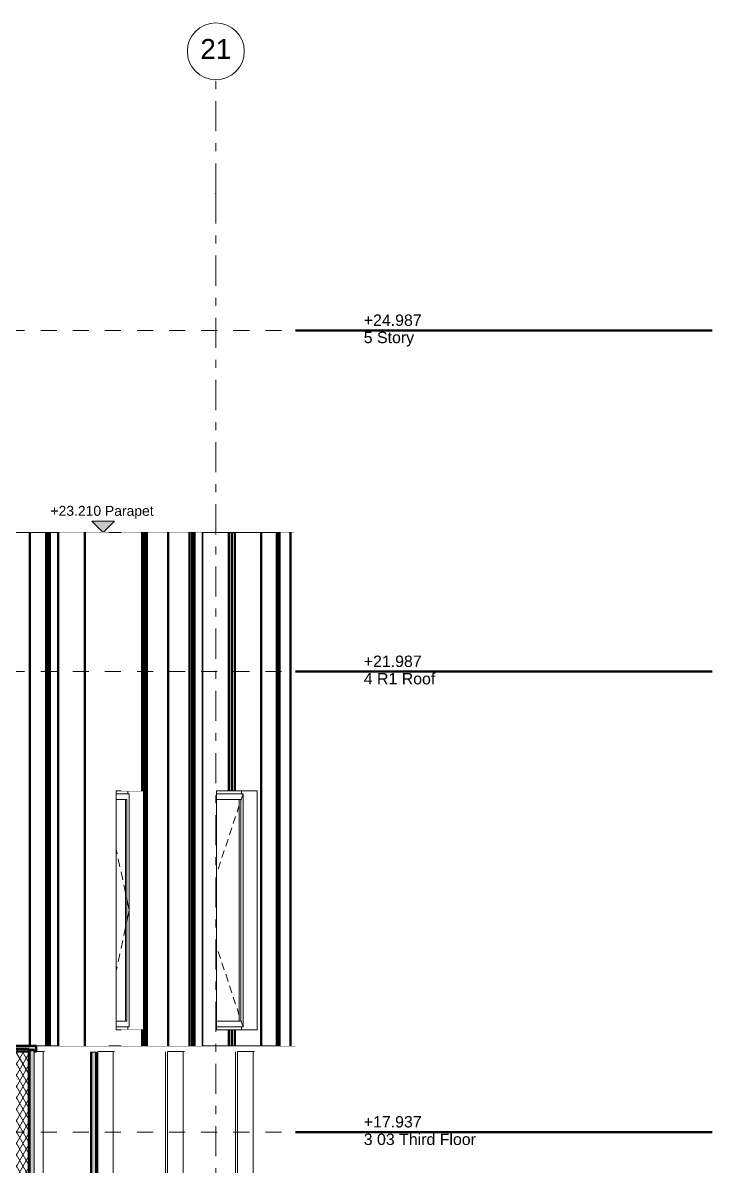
# Model space of a CAD drawing. Header units: millimetres. Extents: x -48147 to 1436659, y -488302 to 18123.
# Drawn here: x 1430600 to 1436659, y -471183 to -461128 of the extents above; entities that cross this region are included whole.
import ezdxf
from ezdxf.enums import TextEntityAlignment as Align

# ---------------------------------------------------------------- set-up
doc = ezdxf.new("R2010")
doc.units = ezdxf.units.MM
doc.header["$MEASUREMENT"] = 0
for name, pattern in [('Dashed', [2822.222233, 1411.111116, -1411.111116]), ('Double Dashed', [546.805537, 264.583325, -105.833328, 70.555556, -105.833328]), ('Wipeout_Contour', [1000, 0, -1000])]:
    doc.linetypes.add(name, pattern=pattern)
for name, color, linetype, lineweight, true_color in [('0_Pen_No__105', 7, 'Continuous', 15, 0xa6a6a6), ('0_Pen_No__25', 7, 'Continuous', 50, 0x2a2a2a), ('New_A-15-MG_Structural_Grid_Phase_2_Pen_No__222', 7, 'Continuous', 13, 0x65af33), ('New_A-25-M_Curtain_Wall_Pen_No__144', 7, 'Continuous', 0, 0xc8c8c8), ('New_A-25-M_Curtain_Wall_Pen_No__165', 7, 'Continuous', 0, 0x006060), ('New_A-25-M_Curtain_Wall_Pen_No__27', 7, 'Continuous', 50, 0x2a2a2a), ('New_A-25-M_Wall_Ext_Pen_No__107', 7, 'Continuous', 15, 0xa6a6a6)]:
    doc.layers.add(name, color=color, linetype=linetype, lineweight=lineweight, true_color=true_color)
for name, color, linetype, lineweight in [('0_Pen_No__6', 7, 'Continuous', 35), ('A-95-M_Elevation Hatch_Pen_No__22', 8, 'Continuous', 50), ('New_A-25-M_Curtain_Wall_Pen_No__1', 7, 'Continuous', 13), ('New_A-25-M_Curtain_Wall_Pen_No__4', 7, 'Continuous', 20), ('New_A-25-M_Curtain_Wall_Pen_No__85', 8, 'Continuous', 20), ('New_A-25-M_Curtain_Wall_Pen_No__87', 8, 'Continuous', 20), ('New_A-25-M_Wall_Ext_Pen_No__1', 7, 'Continuous', 13), ('New_A-25-M_Wall_Ext_Pen_No__87', 8, 'Continuous', 20), ('New_A-95-D_1_20_Pen_No__1', 7, 'Continuous', 13), ('New_ArchiCAD Windows_Pen_No__101', 252, 'Continuous', 15), ('New_ArchiCAD Windows_Pen_No__3', 7, 'Continuous', 18), ('New_ArchiCAD Windows_Pen_No__87', 8, 'Continuous', 20)]:
    doc.layers.add(name, color=color, linetype=linetype, lineweight=lineweight)
for name, color, linetype in [('A-95-M_Elevation Hatch', 7, 'Continuous'), ('New_A-15-MG_Structural_Grid_Phase_2', 7, 'Continuous'), ('New_A-25-M_Curtain_Wall', 7, 'Continuous'), ('New_A-25-M_Wall_Ext', 7, 'Continuous'), ('New_A-95-D_1_20', 7, 'Continuous'), ('New_ArchiCAD Windows', 7, 'Continuous')]:
    doc.layers.add(name, color=color, linetype=linetype)
doc.styles.add('GENERATED_STYLE_1', font='')
doc.styles.add('GENERATED_STYLE_2', font='')
doc.styles.get('GENERATED_STYLE_1').set_extended_font_data('Arial')
doc.styles.get('GENERATED_STYLE_2').set_extended_font_data('Swis721 BT')
pattern_1 = [(60, (1424163.897, -483032.797), (-43.30127, 25), []), (120, (1424163.897, -483032.797), (43.30127, 25), [])]
pattern_2 = [(90, (1424189.75, -483032.8), (-517, 0), []), (90, (1424163.9, -483032.8), (-517, 0), []), (90, (1424138.05, -483032.8), (-517, 0), []), (90, (1424422.4, -482777.8), (-258.5, 0), [])]

# ---------------------------------------------------------------- blocks, each defined once
blk = doc.blocks.new('Section Elem_204_2', base_point=(1424164, -483033))
at = {"layer": 'New_A-25-M_Wall_Ext_Pen_No__107', "linetype": 'Continuous'}
blk.add_hatch(color=256, dxfattribs=at).paths.add_polyline_path([(1430223, -465610), (1430193, -465610), (1430193, -470883), (1430223, -470883)])
at = {"color": 254, "linetype": 'Wipeout_Contour', "lineweight": 0, "ltscale": 15053929.90044458}
blk.add_wipeout([(1430460, -469983), (1430597, -469983), (1430597, -467883), (1430460, -467883), (1430460, -467908), (1430473, -467908), (1430473, -467958), (1430473, -469908), (1430473, -469958), (1430460, -469958)], dxfattribs=at).dxf.layer = 'New_A-25-M_Wall_Ext'
at = {"color": 254, "linetype": 'Wipeout_Contour', "lineweight": 0, "ltscale": 15064028.33127004}
blk.add_wipeout([(1431522, -467908), (1431535, -467908), (1431535, -467958), (1431535, -469908), (1431535, -469958), (1431522, -469958), (1431522, -469983), (1431660, -469983), (1431660, -467883), (1431522, -467883)], dxfattribs=at).dxf.layer = 'New_A-25-M_Wall_Ext'
at = {"color": 254, "linetype": 'Wipeout_Contour', "lineweight": 0, "ltscale": 15073539.76431311}
blk.add_wipeout([(1432661, -467883), (1432523, -467883), (1432523, -467908), (1432536, -467908), (1432536, -467958), (1432536, -469908), (1432536, -469958), (1432523, -469958), (1432523, -469983), (1432661, -469983)], dxfattribs=at).dxf.layer = 'New_A-25-M_Wall_Ext'
at = {"color": 254, "linetype": 'Wipeout_Contour', "lineweight": 0, "ltscale": 6019534.890238613}
blk.add_wipeout([(1430193, -465610), (1430166, -465610), (1430166, -470883), (1430193, -470883)], dxfattribs=at).dxf.layer = 'New_A-25-M_Wall_Ext'
at = {"layer": 'New_A-25-M_Wall_Ext_Pen_No__107', "linetype": 'Continuous'}
h = blk.add_hatch(dxfattribs=at)
h.set_pattern_fill('Batt_Insulation_0002', color=256, style=0, pattern_type=2)
h.set_pattern_definition(pattern_1)
h.paths.add_polyline_path([(1430193, -465610), (1430166, -465610), (1430166, -470883), (1430193, -470883)])
at = {"layer": 'New_A-25-M_Wall_Ext_Pen_No__1', "linetype": 'Continuous'}
blk.add_line((1430223, -465610), (1430223, -470883), dxfattribs=at)
at = {"layer": 'New_A-25-M_Wall_Ext_Pen_No__87', "linetype": 'Continuous'}
blk.add_line((1430223, -465610), (1432985, -465610), dxfattribs=at)
at = {"color": 254, "linetype": 'Wipeout_Contour', "lineweight": 0, "ltscale": 6019275.812907477}
blk.add_wipeout([(1430166, -465610), (1430057, -465610), (1430057, -470883), (1430166, -470883)], dxfattribs=at).dxf.layer = 'New_A-25-M_Wall_Ext'
at = {"layer": 'New_A-25-M_Wall_Ext_Pen_No__107', "linetype": 'Continuous'}
h = blk.add_hatch(dxfattribs=at)
h.set_pattern_fill('Batt_Insulation_0002', color=256, style=0, pattern_type=2)
h.set_pattern_definition(pattern_1)
h.paths.add_polyline_path([(1430166, -465610), (1430057, -465610), (1430057, -470883), (1430166, -470883)])
at = {"layer": 'New_A-25-M_Wall_Ext_Pen_No__1', "linetype": 'Continuous'}
for p, q in [((1430166, -465610), (1430166, -470883)), ((1430193, -465610), (1430193, -470883))]:
    blk.add_line(p, q, dxfattribs=at)
at = {"color": 254, "linetype": 'Wipeout_Contour', "lineweight": 0, "ltscale": 6019031.244262343}
blk.add_wipeout([(1430057, -465610), (1430037, -465610), (1430037, -470883), (1430057, -470883)], dxfattribs=at).dxf.layer = 'New_A-25-M_Wall_Ext'
at = {"layer": 'New_A-25-M_Wall_Ext_Pen_No__107', "linetype": 'Continuous', "lineweight": 0, "true_color": 0x535353}
blk.add_hatch(color=251, dxfattribs=at).paths.add_polyline_path([(1430037, -465610), (1430034, -465610), (1430034, -470883), (1430037, -470883)])
at = {"layer": 'New_A-25-M_Wall_Ext_Pen_No__107', "linetype": 'Continuous'}
h = blk.add_hatch(dxfattribs=at)
h.set_pattern_fill('Plywood_0002', color=256, style=0, pattern_type=2)
h.set_pattern_definition([(0, (1424163.9, -483032.8), (0, 100), [])])
h.paths.add_polyline_path([(1430057, -465610), (1430037, -465610), (1430037, -470883), (1430057, -470883)])
at = {"color": 254, "linetype": 'Wipeout_Contour', "lineweight": 0, "ltscale": 6018683.048033751}
blk.add_wipeout([(1430034, -465610), (1429877, -465610), (1429877, -470883), (1430034, -470883)], dxfattribs=at).dxf.layer = 'New_A-25-M_Wall_Ext'
at = {"layer": 'New_A-25-M_Wall_Ext_Pen_No__107', "linetype": 'Continuous', "lineweight": 0, "true_color": 0x535353}
blk.add_hatch(color=251, dxfattribs=at).paths.add_polyline_path([(1429877, -465610), (1429874, -465610), (1429874, -470883), (1429877, -470883)])
at = {"layer": 'New_A-25-M_Wall_Ext_Pen_No__1', "linetype": 'Continuous'}
for p, q in [((1430034, -465610), (1430034, -470883)), ((1430037, -465610), (1430037, -470883)), ((1430057, -465610), (1430057, -470883))]:
    blk.add_line(p, q, dxfattribs=at)
at = {"color": 254, "linetype": 'Wipeout_Contour', "lineweight": 0, "ltscale": 6018341.070091289}
blk.add_wipeout([(1429874, -465610), (1429858, -465610), (1429858, -470883), (1429874, -470883)], dxfattribs=at).dxf.layer = 'New_A-25-M_Wall_Ext'
at = {"layer": 'New_A-25-M_Wall_Ext_Pen_No__107', "linetype": 'Continuous'}
h = blk.add_hatch(dxfattribs=at)
h.set_pattern_fill('Plaster_0002', color=256, style=0, pattern_type=2)
h.set_pattern_definition([(270, (1424163.9, -483032.8), (86.60254, 0), [0, -50]), (270, (1424207.2, -483057.8), (86.60254, 0), [0, -50])])
h.paths.add_polyline_path([(1429874, -465610), (1429858, -465610), (1429858, -470883), (1429874, -470883)])
at = {"layer": 'New_A-25-M_Wall_Ext_Pen_No__1', "linetype": 'Continuous'}
for p, q in [((1429858, -465610), (1429858, -470883)), ((1429874, -465610), (1429874, -470883)), ((1429877, -465610), (1429877, -470883))]:
    blk.add_line(p, q, dxfattribs=at)
at = {"layer": 'New_A-25-M_Wall_Ext_Pen_No__1', "linetype": 'Continuous', "flags": 128}
blk.add_lwpolyline([(1430223, -465610), (1430193, -465610), (1430166, -465610), (1430057, -465610), (1430037, -465610), (1430034, -465610), (1429877, -465610), (1429874, -465610), (1429858, -465610)], dxfattribs=at)
blk = doc.blocks.new('Section Elem_205_2', base_point=(1424164, -483033))
at = {"layer": 'New_ArchiCAD Windows_Pen_No__87', "linetype": 'Continuous'}
blk.add_line((1431660, -467883), (1431660, -469983), dxfattribs=at)
at = {"color": 254, "linetype": 'Wipeout_Contour', "lineweight": 0, "ltscale": 6024000.867909667}
blk.add_wipeout([(1431421, -467883), (1431421, -467908), (1431522, -467908), (1431522, -467883)], dxfattribs=at).dxf.layer = 'New_ArchiCAD Windows'
at = {"color": 254, "linetype": 'Wipeout_Contour', "lineweight": 0, "ltscale": 6026584.737175862}
blk.add_wipeout([(1431522, -469958), (1431421, -469958), (1431421, -469983), (1431522, -469983)], dxfattribs=at).dxf.layer = 'New_ArchiCAD Windows'
at = {"color": 254, "linetype": 'Wipeout_Contour', "lineweight": 0, "ltscale": 6025433.25486628}
blk.add_wipeout([(1431502, -469908), (1431515, -469908), (1431515, -467958), (1431502, -467958)], dxfattribs=at).dxf.layer = 'New_ArchiCAD Windows'
at = {"color": 254, "linetype": 'Wipeout_Contour', "lineweight": 0, "ltscale": 6025497.293644591}
blk.add_wipeout([(1431515, -469908), (1431535, -469908), (1431535, -467958), (1431515, -467958)], dxfattribs=at).dxf.layer = 'New_ArchiCAD Windows'
at = {"color": 254, "linetype": 'Wipeout_Contour', "lineweight": 0, "ltscale": 7530133.282559072}
blk.add_wipeout([(1431535, -467908), (1431421, -467908), (1431421, -467958), (1431515, -467958), (1431535, -467958)], dxfattribs=at).dxf.layer = 'New_ArchiCAD Windows'
at = {"color": 254, "linetype": 'Wipeout_Contour', "lineweight": 0, "ltscale": 7533230.474478674}
blk.add_wipeout([(1431421, -469958), (1431535, -469958), (1431535, -469908), (1431515, -469908), (1431421, -469908)], dxfattribs=at).dxf.layer = 'New_ArchiCAD Windows'
at = {"layer": 'New_ArchiCAD Windows_Pen_No__87', "linetype": 'Continuous'}
for p, q in [((1431421, -467883), (1431660, -467883)), ((1431660, -469983), (1431421, -469983))]:
    blk.add_line(p, q, dxfattribs=at)
at = {"color": 254, "linetype": 'Wipeout_Contour', "lineweight": 0, "ltscale": 6025253.240480413}
blk.add_wipeout([(1431421, -469908), (1431502, -469908), (1431502, -467958), (1431421, -467958)], dxfattribs=at).dxf.layer = 'New_ArchiCAD Windows'
at = {"layer": 'New_ArchiCAD Windows_Pen_No__101', "linetype": 'Continuous'}
for p, q in [((1431535, -467908), (1431421, -467908)), ((1431522, -467883), (1431522, -467908)), ((1431535, -467958), (1431535, -467908)), ((1431421, -467958), (1431515, -467958)), ((1431502, -469908), (1431502, -467958)), ((1431515, -467958), (1431515, -469908)), ((1431535, -469908), (1431535, -467958)), ((1431515, -469908), (1431421, -469908)), ((1431535, -469958), (1431535, -469908)), ((1431421, -469958), (1431535, -469958)), ((1431522, -469958), (1431522, -469983))]:
    blk.add_line(p, q, dxfattribs=at)
at = {"layer": 'New_ArchiCAD Windows_Pen_No__3', "linetype": 'Continuous'}
for p, q in [((1431421, -468397), (1431429, -468436)), ((1431439, -468481), (1431454, -468551)), ((1431463, -468595), (1431478, -468666)), ((1431488, -468710), (1431503, -468780)), ((1431512, -468824), (1431520, -468862)), ((1431520, -468862), (1431535, -468933)), ((1431520, -469003), (1431535, -468933)), ((1431512, -469041), (1431520, -469003)), ((1431488, -469156), (1431503, -469085)), ((1431463, -469270), (1431478, -469200)), ((1431439, -469385), (1431454, -469315)), ((1431421, -469469), (1431429, -469429))]:
    blk.add_line(p, q, dxfattribs=at)
at = {"layer": 'New_ArchiCAD Windows_Pen_No__87', "linetype": 'Continuous'}
blk.add_line((1431421, -469983), (1431421, -467883), dxfattribs=at)
blk = doc.blocks.new('Section Elem_206_2', base_point=(1424164, -483033))
at = {"layer": 'New_ArchiCAD Windows_Pen_No__87', "linetype": 'Continuous'}
blk.add_line((1432661, -467883), (1432661, -469983), dxfattribs=at)
at = {"color": 254, "linetype": 'Wipeout_Contour', "lineweight": 0, "ltscale": 6027578.808717157}
blk.add_wipeout([(1432302, -467883), (1432302, -467908), (1432523, -467908), (1432523, -467883)], dxfattribs=at).dxf.layer = 'New_ArchiCAD Windows'
at = {"color": 254, "linetype": 'Wipeout_Contour', "lineweight": 0, "ltscale": 6030161.1448828}
blk.add_wipeout([(1432302, -469958), (1432302, -469983), (1432523, -469983), (1432523, -469958)], dxfattribs=at).dxf.layer = 'New_ArchiCAD Windows'
at = {"color": 254, "linetype": 'Wipeout_Contour', "lineweight": 0, "ltscale": 6029237.816143964}
blk.add_wipeout([(1432502, -469908), (1432516, -469908), (1432516, -467958), (1432502, -467958)], dxfattribs=at).dxf.layer = 'New_ArchiCAD Windows'
at = {"color": 254, "linetype": 'Wipeout_Contour', "lineweight": 0, "ltscale": 6029301.859211864}
blk.add_wipeout([(1432516, -467958), (1432516, -469908), (1432536, -469908), (1432536, -467958)], dxfattribs=at).dxf.layer = 'New_ArchiCAD Windows'
at = {"color": 254, "linetype": 'Wipeout_Contour', "lineweight": 0, "ltscale": 7534662.445245592}
blk.add_wipeout([(1432302, -467958), (1432516, -467958), (1432536, -467958), (1432536, -467908), (1432302, -467908)], dxfattribs=at).dxf.layer = 'New_ArchiCAD Windows'
at = {"color": 254, "linetype": 'Wipeout_Contour', "lineweight": 0, "ltscale": 7537757.776668042}
blk.add_wipeout([(1432302, -469958), (1432536, -469958), (1432536, -469908), (1432516, -469908), (1432302, -469908)], dxfattribs=at).dxf.layer = 'New_ArchiCAD Windows'
at = {"layer": 'New_ArchiCAD Windows_Pen_No__87', "linetype": 'Continuous'}
for p, q in [((1432302, -467883), (1432661, -467883)), ((1432661, -469983), (1432302, -469983))]:
    blk.add_line(p, q, dxfattribs=at)
at = {"color": 254, "linetype": 'Wipeout_Contour', "lineweight": 0, "ltscale": 6028830.412285952}
blk.add_wipeout([(1432502, -467958), (1432302, -467958), (1432302, -469908), (1432502, -469908)], dxfattribs=at).dxf.layer = 'New_ArchiCAD Windows'
at = {"layer": 'New_ArchiCAD Windows_Pen_No__101', "linetype": 'Continuous'}
for p, q in [((1432302, -467908), (1432536, -467908)), ((1432523, -467908), (1432523, -467883)), ((1432536, -467908), (1432536, -467958)), ((1432516, -467958), (1432302, -467958)), ((1432502, -467958), (1432502, -469908)), ((1432516, -469908), (1432516, -467958)), ((1432536, -467958), (1432536, -469908)), ((1432302, -469908), (1432516, -469908)), ((1432536, -469908), (1432536, -469958)), ((1432536, -469958), (1432302, -469958)), ((1432523, -469983), (1432523, -469958))]:
    blk.add_line(p, q, dxfattribs=at)
at = {"layer": 'New_ArchiCAD Windows_Pen_No__3', "linetype": 'Continuous'}
for p, q in [((1432536, -467908), (1432516, -467969)), ((1432503, -468008), (1432483, -468069)), ((1432470, -468108), (1432450, -468170)), ((1432437, -468208), (1432417, -468270)), ((1432404, -468308), (1432383, -468370)), ((1432371, -468408), (1432350, -468470)), ((1432338, -468508), (1432317, -468570)), ((1432305, -468608), (1432302, -468616)), ((1432305, -469257), (1432302, -469249)), ((1432338, -469357), (1432317, -469296)), ((1432371, -469457), (1432350, -469396)), ((1432404, -469558), (1432383, -469496)), ((1432437, -469658), (1432417, -469596)), ((1432470, -469758), (1432450, -469696)), ((1432503, -469858), (1432483, -469796)), ((1432536, -469958), (1432516, -469896))]:
    blk.add_line(p, q, dxfattribs=at)
at = {"layer": 'New_ArchiCAD Windows_Pen_No__87', "linetype": 'Continuous'}
blk.add_line((1432302, -469983), (1432302, -467883), dxfattribs=at)
blk = doc.blocks.new('Section Elem_210_2', base_point=(1424164, -483033))
at = {"color": 254, "linetype": 'Wipeout_Contour', "lineweight": 0, "ltscale": 6024853.129498435}
blk.add_wipeout([(1430654, -470176), (1430654, -471933), (1430665, -471933), (1430665, -470176)], dxfattribs=at).dxf.layer = 'New_A-25-M_Curtain_Wall'
at = {"color": 254, "linetype": 'Wipeout_Contour', "lineweight": 0, "ltscale": 6024505.649605104}
blk.add_wipeout([(1430490, -470150), (1430490, -471933), (1430654, -471933), (1430654, -470150)], dxfattribs=at).dxf.layer = 'New_A-25-M_Curtain_Wall'
at = {"layer": 'New_A-25-M_Curtain_Wall_Pen_No__85', "linetype": 'Continuous'}
h = blk.add_hatch(dxfattribs=at)
h.set_pattern_fill('Batt_Insulation_0002', color=256, style=0, pattern_type=2)
h.set_pattern_definition(pattern_1)
h.paths.add_polyline_path([(1430490, -470150), (1430490, -471933), (1430654, -471933), (1430654, -470150)])
at = {"layer": 'New_A-25-M_Curtain_Wall_Pen_No__27', "linetype": 'Continuous'}
for p, q in [((1430490, -470150), (1430490, -470176)), ((1430654, -470150), (1430490, -470150)), ((1430654, -470150), (1430654, -471933)), ((1430490, -470176), (1430490, -471933)), ((1430654, -471933), (1430490, -471933))]:
    blk.add_line(p, q, dxfattribs=at)
at = {"layer": 'New_A-25-M_Curtain_Wall_Pen_No__87', "linetype": 'Continuous'}
blk.add_line((1430654, -471933), (1430665, -471933), dxfattribs=at)
blk = doc.blocks.new('Section Elem_285_2', base_point=(1424164, -483033))
at = {"color": 254, "linetype": 'Wipeout_Contour', "lineweight": 0, "ltscale": 6032062.032901848}
blk.add_wipeout([(1432488, -470176), (1432488, -471933), (1432625, -471933), (1432625, -470176)], dxfattribs=at).dxf.layer = 'New_A-25-M_Curtain_Wall'
blk = doc.blocks.new('Section Elem_286_2', base_point=(1424164, -483033))
at = {"color": 254, "linetype": 'Wipeout_Contour', "lineweight": 0, "ltscale": 6029724.170590944}
blk.add_wipeout([(1432010, -470176), (1431873, -470176), (1431873, -471933), (1432010, -471933)], dxfattribs=at).dxf.layer = 'New_A-25-M_Curtain_Wall'
blk = doc.blocks.new('Section Elem_287_2', base_point=(1424164, -483033))
at = {"color": 254, "linetype": 'Wipeout_Contour', "lineweight": 0, "ltscale": 6027386.406299966}
blk.add_wipeout([(1431394, -470176), (1431258, -470176), (1431258, -471933), (1431394, -471933)], dxfattribs=at).dxf.layer = 'New_A-25-M_Curtain_Wall'
blk = doc.blocks.new('Section Elem_288_2', base_point=(1424164, -483033))
at = {"color": 254, "linetype": 'Wipeout_Contour', "lineweight": 0, "ltscale": 7531699.913551137}
blk.add_wipeout([(1430700, -470176), (1430700, -471933), (1430716, -471933), (1430779, -471933), (1430779, -470176)], dxfattribs=at).dxf.layer = 'New_A-25-M_Curtain_Wall'
at = {"layer": 'New_A-25-M_Curtain_Wall_Pen_No__165', "linetype": 'Continuous', "lineweight": 0, "true_color": 0x001818}
blk.add_hatch(color=168, dxfattribs=at).paths.add_polyline_path([(1430665, -471948), (1430700, -471948), (1430700, -470161), (1430665, -470161)])
at = {"layer": 'New_A-25-M_Curtain_Wall_Pen_No__1', "linetype": 'Continuous'}
for p, q in [((1430665, -470176), (1430665, -471933)), ((1430700, -470176), (1430700, -471933))]:
    blk.add_line(p, q, dxfattribs=at)
blk = doc.blocks.new('Section Elem_289_2', base_point=(1424164, -483033))
at = {"layer": 'New_A-25-M_Curtain_Wall_Pen_No__27', "linetype": 'Continuous'}
for p, q in [((1430490, -470126), (1430490, -470150)), ((1430665, -470176), (1430490, -470176)), ((1430665, -470161), (1430665, -470176))]:
    blk.add_line(p, q, dxfattribs=at)
at = {"color": 254, "linetype": 'Wipeout_Contour', "lineweight": 0, "ltscale": 6024103.595936264}
blk.add_wipeout([(1430716, -470126), (1430716, -470176), (1430803, -470176), (1430803, -470126)], dxfattribs=at).dxf.layer = 'New_A-25-M_Curtain_Wall'
at = {"layer": 'New_A-25-M_Curtain_Wall_Pen_No__144', "linetype": 'Continuous'}
blk.add_hatch(color=256, dxfattribs=at).paths.add_polyline_path([(1430665, -470161), (1430700, -470161), (1430700, -470176), (1430716, -470176), (1430716, -470126), (1430490, -470126), (1430490, -470176), (1430665, -470176)])
at = {"layer": 'New_A-25-M_Curtain_Wall_Pen_No__27', "linetype": 'Continuous'}
for p, q in [((1430716, -470126), (1430490, -470126)), ((1430716, -470126), (1430716, -470176)), ((1430700, -470161), (1430665, -470161)), ((1430700, -470161), (1430700, -470176)), ((1430716, -470176), (1430700, -470176))]:
    blk.add_line(p, q, dxfattribs=at)
at = {"layer": 'New_A-25-M_Curtain_Wall_Pen_No__4', "linetype": 'Continuous'}
for p, q in [((1430716, -470126), (1430803, -470126)), ((1430716, -470176), (1430793, -470176))]:
    blk.add_line(p, q, dxfattribs=at)
blk = doc.blocks.new('Section Elem_290_2', base_point=(1424164, -483033))
at = {"layer": 'New_A-25-M_Curtain_Wall_Pen_No__4', "linetype": 'Continuous'}
blk.add_line((1430603, -471933), (1430603, -471933), dxfattribs=at)
at = {"color": 254, "linetype": 'Wipeout_Contour', "lineweight": 0, "ltscale": 9039354.244100533}
blk.add_wipeout([(1430779, -471933), (1430793, -471933), (1430793, -471958), (1431200, -471958), (1431200, -470176), (1430779, -470176)], dxfattribs=at).dxf.layer = 'New_A-25-M_Curtain_Wall'
at = {"layer": 'New_A-25-M_Curtain_Wall_Pen_No__4', "linetype": 'Continuous'}
blk.add_line((1430779, -470176), (1430779, -471933), dxfattribs=at)
at = {"color": 254, "linetype": 'Wipeout_Contour', "lineweight": 0, "ltscale": 6027117.952279197}
blk.add_wipeout([(1431258, -470176), (1431245, -470176), (1431245, -471958), (1431258, -471958)], dxfattribs=at).dxf.layer = 'New_A-25-M_Curtain_Wall'
at = {"layer": 'New_A-25-M_Curtain_Wall_Pen_No__144', "linetype": 'Continuous'}
blk.add_hatch(color=256, dxfattribs=at).paths.add_polyline_path([(1431200, -470176), (1431200, -471958), (1431245, -471958), (1431245, -470176)])
at = {"layer": 'New_A-25-M_Curtain_Wall_Pen_No__27', "linetype": 'Continuous'}
for p, q in [((1431245, -470176), (1431200, -470176)), ((1431200, -470176), (1431200, -471958)), ((1431245, -470176), (1431245, -471958))]:
    blk.add_line(p, q, dxfattribs=at)
at = {"layer": 'New_A-25-M_Curtain_Wall_Pen_No__4', "linetype": 'Continuous'}
blk.add_line((1431258, -471958), (1431258, -470176), dxfattribs=at)
blk = doc.blocks.new('Section Elem_291_2', base_point=(1424164, -483033))
at = {"color": 254, "linetype": 'Wipeout_Contour', "lineweight": 0, "ltscale": 6025437.720369656}
blk.add_wipeout([(1430803, -470176), (1431418, -470176), (1431418, -470126), (1430803, -470126)], dxfattribs=at).dxf.layer = 'New_A-25-M_Curtain_Wall'
at = {"layer": 'New_A-25-M_Curtain_Wall_Pen_No__4', "linetype": 'Continuous'}
for p, q in [((1430803, -470126), (1431418, -470126)), ((1431258, -470176), (1431408, -470176))]:
    blk.add_line(p, q, dxfattribs=at)
blk = doc.blocks.new('Section Elem_292_2', base_point=(1424164, -483033))
at = {"color": 254, "linetype": 'Wipeout_Contour', "lineweight": 0, "ltscale": 9042932.75979361}
blk.add_wipeout([(1431394, -471933), (1431408, -471933), (1431408, -471958), (1431853, -471958), (1431853, -470176), (1431394, -470176)], dxfattribs=at).dxf.layer = 'New_A-25-M_Curtain_Wall'
at = {"layer": 'New_A-25-M_Curtain_Wall_Pen_No__4', "linetype": 'Continuous'}
blk.add_line((1431394, -470176), (1431394, -471933), dxfattribs=at)
at = {"color": 254, "linetype": 'Wipeout_Contour', "lineweight": 0, "ltscale": 6029442.052382233}
blk.add_wipeout([(1431873, -470176), (1431853, -470176), (1431853, -471958), (1431873, -471958)], dxfattribs=at).dxf.layer = 'New_A-25-M_Curtain_Wall'
at = {"layer": 'New_A-25-M_Curtain_Wall_Pen_No__4', "linetype": 'Continuous'}
for p, q in [((1431853, -471958), (1431853, -470176)), ((1431873, -471958), (1431873, -470176))]:
    blk.add_line(p, q, dxfattribs=at)
blk = doc.blocks.new('Section Elem_293_2', base_point=(1424164, -483033))
at = {"color": 254, "linetype": 'Wipeout_Contour', "lineweight": 0, "ltscale": 6027775.888350819}
blk.add_wipeout([(1432033, -470126), (1431418, -470126), (1431418, -470176), (1432033, -470176)], dxfattribs=at).dxf.layer = 'New_A-25-M_Curtain_Wall'
at = {"layer": 'New_A-25-M_Curtain_Wall_Pen_No__4', "linetype": 'Continuous'}
for p, q in [((1431418, -470126), (1432033, -470126)), ((1431873, -470176), (1432023, -470176))]:
    blk.add_line(p, q, dxfattribs=at)
blk = doc.blocks.new('Section Elem_294_2', base_point=(1424164, -483033))
at = {"color": 254, "linetype": 'Wipeout_Contour', "lineweight": 0, "ltscale": 9046439.241137823}
blk.add_wipeout([(1432010, -471933), (1432023, -471933), (1432023, -471958), (1432468, -471958), (1432468, -470176), (1432010, -470176)], dxfattribs=at).dxf.layer = 'New_A-25-M_Curtain_Wall'
at = {"layer": 'New_A-25-M_Curtain_Wall_Pen_No__4', "linetype": 'Continuous'}
blk.add_line((1432010, -470176), (1432010, -471933), dxfattribs=at)
at = {"color": 254, "linetype": 'Wipeout_Contour', "lineweight": 0, "ltscale": 6031779.896182438}
blk.add_wipeout([(1432488, -470176), (1432468, -470176), (1432468, -471958), (1432488, -471958)], dxfattribs=at).dxf.layer = 'New_A-25-M_Curtain_Wall'
at = {"layer": 'New_A-25-M_Curtain_Wall_Pen_No__4', "linetype": 'Continuous'}
for p, q in [((1432468, -471958), (1432468, -470176)), ((1432488, -471958), (1432488, -470176))]:
    blk.add_line(p, q, dxfattribs=at)
blk = doc.blocks.new('Section Elem_295_2', base_point=(1424164, -483033))
at = {"color": 254, "linetype": 'Wipeout_Contour', "lineweight": 0, "ltscale": 6030114.154138412}
blk.add_wipeout([(1432033, -470126), (1432033, -470176), (1432649, -470176), (1432649, -470126)], dxfattribs=at).dxf.layer = 'New_A-25-M_Curtain_Wall'
at = {"layer": 'New_A-25-M_Curtain_Wall_Pen_No__4', "linetype": 'Continuous'}
for p, q in [((1432033, -470126), (1432649, -470126)), ((1432488, -470176), (1432639, -470176))]:
    blk.add_line(p, q, dxfattribs=at)
blk = doc.blocks.new('Section Elem_296_2', base_point=(1424164, -483033))
at = {"color": 254, "linetype": 'Wipeout_Contour', "lineweight": 0, "ltscale": 9049782.589495735}
blk.add_wipeout([(1432625, -471933), (1432639, -471933), (1432639, -471958), (1432997, -471958), (1432997, -470176), (1432625, -470176)], dxfattribs=at).dxf.layer = 'New_A-25-M_Curtain_Wall'
at = {"layer": 'New_A-25-M_Curtain_Wall_Pen_No__4', "linetype": 'Continuous'}
blk.add_line((1432625, -470176), (1432625, -471933), dxfattribs=at)
blk = doc.blocks.new('Section Elem_297_2', base_point=(1424164, -483033))
at = {"color": 254, "linetype": 'Wipeout_Contour', "lineweight": 0, "ltscale": 6031946.283618072}
blk.add_wipeout([(1432649, -470176), (1432997, -470176), (1432997, -470126), (1432649, -470126)], dxfattribs=at).dxf.layer = 'New_A-25-M_Curtain_Wall'
at = {"layer": 'New_A-25-M_Curtain_Wall_Pen_No__4', "linetype": 'Continuous'}
blk.add_line((1432649, -470126), (1432997, -470126), dxfattribs=at)
blk = doc.blocks.new('Standard grid marker[4]_2', base_point=(1432296, -461628))
at = {"layer": 'New_A-15-MG_Structural_Grid_Phase_2_Pen_No__222', "linetype": 'Double Dashed'}
for q in [(1432296, -461628), (1432296, -486033)]:
    blk.add_line((1432296, -462628), q, dxfattribs=at)
at = {"layer": 'New_A-15-MG_Structural_Grid_Phase_2_Pen_No__222', "linetype": 'Continuous'}
blk.add_circle((1432296, -461378), 250, dxfattribs=at)
at = {"layer": 'New_A-15-MG_Structural_Grid_Phase_2_Pen_No__222', "linetype": 'Double Dashed'}
blk.add_point((1432296, -462628), dxfattribs=at)
blk.add_point((1432296, -462628), dxfattribs=at)
at = {"layer": 'New_A-15-MG_Structural_Grid_Phase_2_Pen_No__222', "style": 'GENERATED_STYLE_2'}
for tag, p in [('AC_MarkerText_1_0', (1432296, -461358)), ('AC_MarkerText_1_1', (1432296, -487262))]:
    blk.add_attdef(tag, text='', height=175, rotation=360, dxfattribs=at).set_placement(p, align=Align.MIDDLE_CENTER)
blk = doc.blocks.new('Dimension_2_2', base_point=(1431306, -465610))
at = {"layer": 'New_A-95-D_1_20', "linetype": 'Continuous', "lineweight": 0, "true_color": 0x000000}
blk.add_hatch(color=178, dxfattribs=at).paths.add_polyline_path([(1431306, -465610), (1431406, -465510), (1431206, -465510)])
at = {"layer": 'New_A-95-D_1_20_Pen_No__1', "linetype": 'Continuous'}
for p, q in [((1431306, -465610), (1431206, -465510)), ((1431206, -465510), (1431406, -465510)), ((1431406, -465510), (1431306, -465610)), ((1431306, -465610), (1431231, -465610)), ((1431306, -465610), (1431381, -465610))]:
    blk.add_line(p, q, dxfattribs=at)
at = {"layer": 'New_A-95-D_1_20_Pen_No__1', "insert": (1430843, -465490), "char_height": 87.5, "attachment_point": 7, "style": 'GENERATED_STYLE_1'}
blk.add_mtext('\\A1;{\\fArial|b0|i0|c0|p34;+23.210 Parapet }', dxfattribs=at)
blk = doc.blocks.new('S-23 Building Section_STORY_MARKER', base_point=(1424164, -483033))
at = {"layer": '0_Pen_No__105', "linetype": 'Dashed', "ltscale": 0.1}
for p, q in [((1400277, -463833), (1432997, -463833)), ((1400277, -466833), (1432997, -466833)), ((1400277, -470883), (1432997, -470883))]:
    blk.add_line(p, q, dxfattribs=at)
at = {"layer": '0_Pen_No__25', "linetype": 'Continuous'}
for p, q in [((1432997, -463833), (1433097, -463833)), ((1432997, -466833), (1433097, -466833)), ((1432997, -470883), (1433097, -470883))]:
    blk.add_line(p, q, dxfattribs=at)
at = {"color": 254, "linetype": 'Wipeout_Contour', "lineweight": 0, "ltscale": 6032128.326085374}
blk.add_wipeout([(1436659, -463685), (1433197, -463685), (1433197, -463981), (1436659, -463981)], dxfattribs=at)
at = {"color": 254, "linetype": 'Wipeout_Contour', "lineweight": 0, "ltscale": 6035830.029395128}
blk.add_wipeout([(1436659, -466685), (1433197, -466685), (1433197, -466981), (1436659, -466981)], dxfattribs=at)
at = {"color": 254, "linetype": 'Wipeout_Contour', "lineweight": 0, "ltscale": 6040861.543352245}
blk.add_wipeout([(1436659, -470735), (1433197, -470735), (1433197, -471031), (1436659, -471031)], dxfattribs=at)
at = {"layer": '0_Pen_No__25', "linetype": 'Continuous'}
for p, q in [((1433097, -463833), (1433197, -463833)), ((1433397, -463833), (1433197, -463833)), ((1433397, -463833), (1433597, -463833)), ((1436659, -463833), (1433597, -463833)), ((1433097, -466833), (1433197, -466833)), ((1433397, -466833), (1433197, -466833)), ((1433397, -466833), (1433597, -466833)), ((1436659, -466833), (1433597, -466833)), ((1433097, -470883), (1433197, -470883)), ((1433397, -470883), (1433197, -470883)), ((1433397, -470883), (1433597, -470883)), ((1436659, -470883), (1433597, -470883))]:
    blk.add_line(p, q, dxfattribs=at)
at = {"layer": '0_Pen_No__6', "char_height": 100, "attachment_point": 1, "style": 'GENERATED_STYLE_2'}
for s, insert in [('\\A1;{\\fSwis721 BT|b0|i0|c0|p34;+24.987}', (1433597, -463693)), ('\\A1;{\\fSwis721 BT|b0|i0|c0|p34;5 Story}', (1433597, -463845)), ('\\A1;{\\fSwis721 BT|b0|i0|c0|p34;+21.987}', (1433597, -466693)), ('\\A1;{\\fSwis721 BT|b0|i0|c0|p34;4 R1 Roof}', (1433597, -466846)), ('\\A1;{\\fSwis721 BT|b0|i0|c0|p34;+17.937}', (1433597, -470743)), ('\\A1;{\\fSwis721 BT|b0|i0|c0|p34;3 03 Third Floor}', (1433597, -470897))]:
    blk.add_mtext(s, dxfattribs=dict(at, insert=insert))

msp = doc.modelspace()

# ---------------------------------------------------------------- block references
at = {"layer": 'New_A-25-M_Wall_Ext'}
msp.add_blockref('Section Elem_204_2', (1424163.9, -483032.8), dxfattribs=at)

# ---------------------------------------------------------------- next in the draw order: block references
at = {"layer": 'New_A-25-M_Curtain_Wall'}
for name in ['Section Elem_210_2', 'Section Elem_287_2', 'Section Elem_286_2', 'Section Elem_285_2']:
    msp.add_blockref(name, (1424163.9, -483032.8), dxfattribs=at)
at = {"layer": 'New_A-95-D_1_20', "linetype": 'Continuous'}
msp.add_blockref('Dimension_2_2', (1431305.5, -465609.8), dxfattribs=at)
at = {"layer": 'New_ArchiCAD Windows'}
for name in ['Section Elem_205_2', 'Section Elem_206_2']:
    msp.add_blockref(name, (1424163.9, -483032.8), dxfattribs=at)

# ---------------------------------------------------------------- next in the draw order: block references
at = {"layer": 'New_A-25-M_Curtain_Wall'}
msp.add_blockref('Section Elem_288_2', (1424163.9, -483032.8), dxfattribs=at)

# ---------------------------------------------------------------- next in the draw order: block references
msp.add_blockref('Section Elem_289_2', (1424163.9, -483032.8), dxfattribs=at)

# ---------------------------------------------------------------- next in the draw order: block references
msp.add_blockref('Section Elem_290_2', (1424163.9, -483032.8), dxfattribs=at)

# ---------------------------------------------------------------- next in the draw order: block references
msp.add_blockref('Section Elem_291_2', (1424163.9, -483032.8), dxfattribs=at)

# ---------------------------------------------------------------- next in the draw order: hatches: boundary and pattern name
at = {"layer": 'A-95-M_Elevation Hatch_Pen_No__22', "linetype": 'Continuous'}
h = msp.add_hatch(dxfattribs=at)
h.set_pattern_fill('cladding_vertical_1_0002', color=256, style=0, pattern_type=2)
h.set_pattern_definition([(90, (1424179.75, -483032.8), (-317, 0), []), (90, (1424163.9, -483032.8), (-317, 0), []), (90, (1424148.05, -483032.8), (-317, 0), []), (90, (1424322.4, -482777.8), (-158.5, 0), [])])
h.paths.add_polyline_path([(1430222.8, -465609.8), (1430936.4, -465609.8), (1430936.4, -470125.8), (1430222.8, -470125.8)])
h.paths.add_polyline_path([(1430597.2, -469982.8), (1430238.3, -469982.8), (1430238.3, -467882.8), (1430597.2, -467882.8)], flags=0)

# ---------------------------------------------------------------- next in the draw order: block references
at = {"layer": 'New_A-25-M_Curtain_Wall'}
msp.add_blockref('Section Elem_292_2', (1424163.9, -483032.8), dxfattribs=at)

# ---------------------------------------------------------------- next in the draw order: block references
msp.add_blockref('Section Elem_293_2', (1424163.9, -483032.8), dxfattribs=at)

# ---------------------------------------------------------------- next in the draw order: wipeouts: each hides what was drawn before it
at = {"color": 254, "linetype": 'Wipeout_Contour', "lineweight": 0, "ltscale": 6022679.597328598}
msp.add_wipeout([(1430907.1, -465609.8), (1431355.6, -465609.8), (1431355.6, -470125.8), (1430907.1, -470125.8)], dxfattribs=at).dxf.layer = 'A-95-M_Elevation Hatch'

# ---------------------------------------------------------------- next in the draw order: hatches: boundary and pattern name
at = {"layer": 'A-95-M_Elevation Hatch_Pen_No__22', "linetype": 'Continuous'}
h = msp.add_hatch(dxfattribs=at)
h.set_pattern_fill('cladding_vertical3_0002', color=256, style=0, pattern_type=2)
h.set_pattern_definition(pattern_2)
h.paths.add_polyline_path([(1430907.1, -465609.8), (1431355.6, -465609.8), (1431355.6, -470125.8), (1430907.1, -470125.8)])

# ---------------------------------------------------------------- next in the draw order: block references
at = {"layer": 'New_A-25-M_Curtain_Wall'}
msp.add_blockref('Section Elem_294_2', (1424163.9, -483032.8), dxfattribs=at)

# ---------------------------------------------------------------- next in the draw order: block references
msp.add_blockref('Section Elem_295_2', (1424163.9, -483032.8), dxfattribs=at)

# ---------------------------------------------------------------- next in the draw order: block references
at = {"layer": 'New_A-15-MG_Structural_Grid_Phase_2', "color": 8, "linetype": 'Continuous', "lineweight": 15}
ref = msp.add_blockref('Standard grid marker[4]_2', (1432296.3, -461628.2), dxfattribs=at)
ref.add_attrib('AC_MarkerText_1', '21', dxfattribs={"layer": 'New_A-15-MG_Structural_Grid_Phase_2_Pen_No__222', "color": 85, "true_color": 0x65af33, "height": 175, "rotation": 360, "style": 'GENERATED_STYLE_2'}).set_placement((1432296.3, -461357.6), align=Align.MIDDLE_CENTER)
at = {"layer": 'New_A-25-M_Curtain_Wall'}
msp.add_blockref('Section Elem_296_2', (1424163.9, -483032.8), dxfattribs=at)

# ---------------------------------------------------------------- next in the draw order: block references
msp.add_blockref('Section Elem_297_2', (1424163.9, -483032.8), dxfattribs=at)

# ---------------------------------------------------------------- next in the draw order: wipeouts: each hides what was drawn before it
at = {"color": 254, "linetype": 'Wipeout_Contour', "lineweight": 0, "ltscale": 6029503.869359648}
msp.add_wipeout([(1433031.2, -465609.8), (1432821.1, -465609.8), (1432821.1, -470125.8), (1433031.2, -470125.8)], dxfattribs=at).dxf.layer = 'A-95-M_Elevation Hatch'

# ---------------------------------------------------------------- next in the draw order: hatches: boundary and pattern name
at = {"layer": 'A-95-M_Elevation Hatch_Pen_No__22', "linetype": 'Continuous'}
h = msp.add_hatch(dxfattribs=at)
h.set_pattern_fill('cladding_vertical3_0002', color=256, style=0, pattern_type=2)
h.set_pattern_definition(pattern_2)
h.paths.add_polyline_path([(1432821.1, -465609.8), (1432172.7, -465609.8), (1432172.7, -470125.8), (1432821.1, -470125.8)])
h.paths.add_polyline_path([(1432660.7, -469982.8), (1432301.9, -469982.8), (1432301.9, -467882.8), (1432660.7, -467882.8)], flags=0)
h = msp.add_hatch(dxfattribs=at)
h.set_pattern_fill('cladding_vertical__0002', color=256, style=0, pattern_type=2)
h.set_pattern_definition([(90, (1424174.75, -483032.8), (-217, 0), []), (90, (1424163.9, -483032.8), (-217, 0), []), (90, (1424153.05, -483032.8), (-217, 0), []), (90, (1424272.4, -482777.8), (-108.5, 0), [])])
h.paths.add_polyline_path([(1433031.2, -465609.8), (1432821.1, -465609.8), (1432821.1, -470125.8), (1433031.2, -470125.8)])

# ---------------------------------------------------------------- next in the draw order: wipeouts: each hides what was drawn before it
at = {"color": 254, "linetype": 'Wipeout_Contour', "lineweight": 0, "ltscale": 12050931.27493509}
msp.add_wipeout([(1432172.7, -465609.8), (1431464.3, -465609.8), (1431464.3, -467882.8), (1431659.9, -467882.8), (1431659.9, -469982.8), (1431464.3, -469982.8), (1431464.3, -470125.8), (1432172.7, -470125.8)], dxfattribs=at).dxf.layer = 'A-95-M_Elevation Hatch'

# ---------------------------------------------------------------- next in the draw order: hatches: boundary and pattern name
at = {"layer": 'A-95-M_Elevation Hatch_Pen_No__22', "linetype": 'Continuous'}
h = msp.add_hatch(dxfattribs=at)
h.set_pattern_fill('cladding_vertical2_0002', color=256, style=0, pattern_type=2)
h.set_pattern_definition([(90, (1424184.75, -483032.8), (-417, 0), []), (90, (1424163.9, -483032.8), (-417, 0), []), (90, (1424143.05, -483032.8), (-417, 0), []), (90, (1424372.4, -482777.8), (-208.5, 0), [])])
h.paths.add_polyline_path([(1432172.7, -465609.8), (1431464.3, -465609.8), (1431464.3, -467882.8), (1431659.9, -467882.8), (1431659.9, -469982.8), (1431464.3, -469982.8), (1431464.3, -470125.8), (1432172.7, -470125.8)])

# ---------------------------------------------------------------- next in the draw order: block references
at = {"linetype": 'Continuous', "lineweight": 0}
msp.add_blockref('S-23 Building Section_STORY_MARKER', (1424163.9, -483032.8), dxfattribs=at)

doc.saveas('drawing.dxf')
